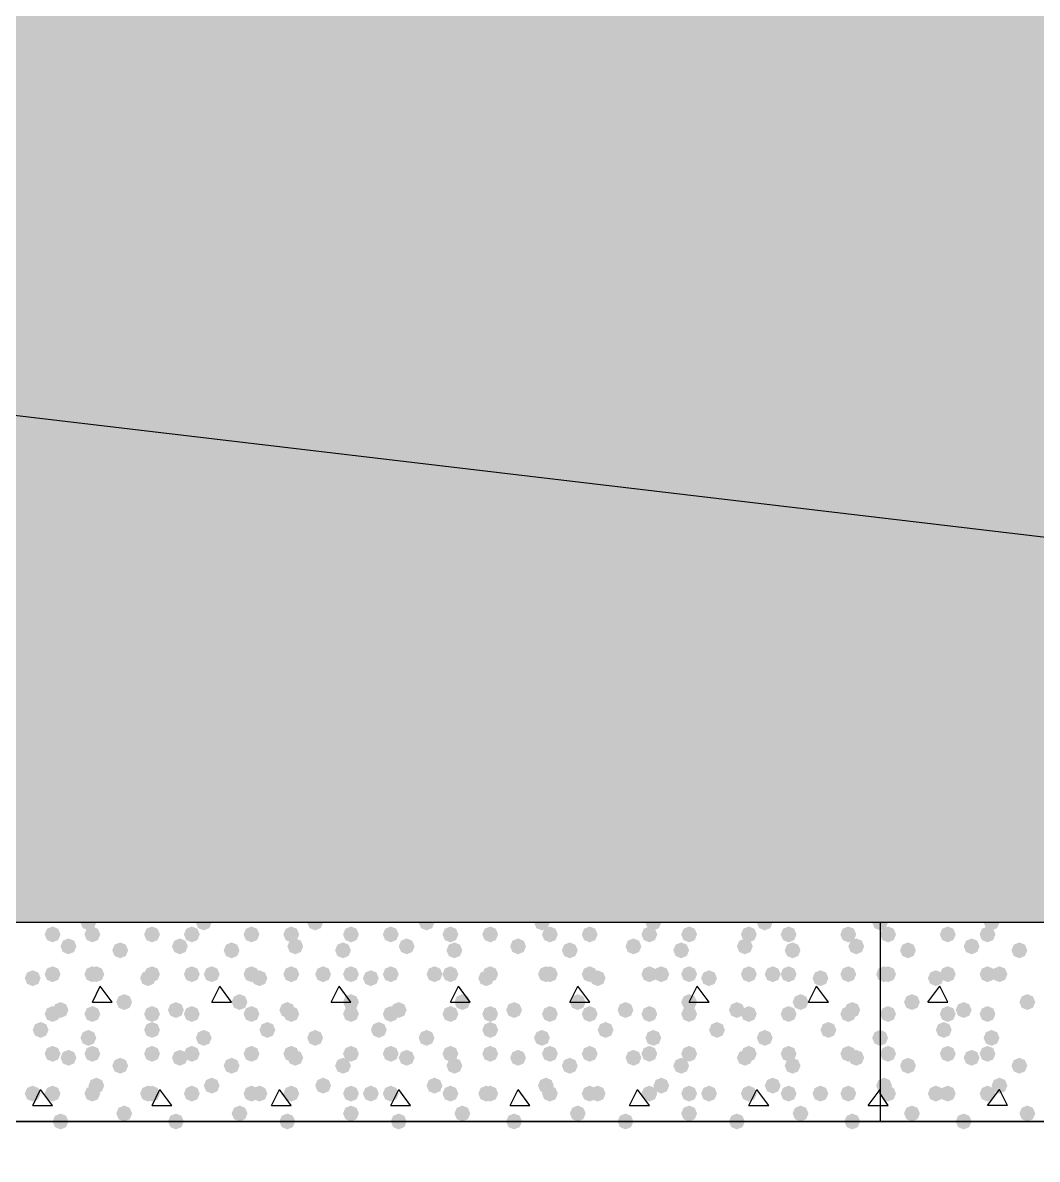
# Model space of a CAD drawing. Header units: millimetres. Extents: x 0 to 420, y 0 to 297.
# Drawn here: x 333.99 to 344.78, y 183.03 to 195.12 of the extents above; entities that cross this region are included whole.
import ezdxf

# ---------------------------------------------------------------- set-up
doc = ezdxf.new("R2010")
doc.units = ezdxf.units.MM
doc.layers.get('0').update_dxf_attribs({"linetype": 'CONTINUOUS'})

msp = doc.modelspace()

# ---------------------------------------------------------------- hatches: boundary and pattern name
at = {"true_color": 0x000008}
h = msp.add_hatch(color=0, dxfattribs=at)
h.paths.add_polyline_path([(379.518333, 204.639333), (218.101333, 204.639333), (379.518333, 185.547)], flags=0)
h.paths.add_polyline_path([(218.101333, 204.639333), (379.518333, 185.547), (218.101333, 185.547)], flags=0)
for points in [[(334.772, 185.547), (334.747129, 185.487204), (334.687333, 185.462333), (334.627538, 185.487204), (334.602667, 185.547), (334.627537, 185.606796), (334.687333, 185.631667), (334.747129, 185.606796)], [(335.999667, 185.547), (335.974796, 185.487204), (335.915, 185.462333), (335.855204, 185.487204), (335.830333, 185.547), (335.855204, 185.606796), (335.915, 185.631667), (335.974796, 185.606796)], [(337.185, 185.547), (337.160129, 185.487204), (337.100333, 185.462333), (337.040538, 185.487204), (337.015667, 185.547), (337.040537, 185.606796), (337.100333, 185.631667), (337.160129, 185.606796)], [(338.370333, 185.547), (338.345463, 185.487204), (338.285667, 185.462333), (338.225871, 185.487204), (338.201, 185.547), (338.225871, 185.606796), (338.285667, 185.631667), (338.345462, 185.606796)], [(339.598, 185.547), (339.573129, 185.487204), (339.513333, 185.462333), (339.453538, 185.487204), (339.428667, 185.547), (339.453537, 185.606796), (339.513333, 185.631667), (339.573129, 185.606796)], [(340.783333, 185.547), (340.758462, 185.487204), (340.698667, 185.462333), (340.638871, 185.487204), (340.614, 185.547), (340.638871, 185.606796), (340.698667, 185.631667), (340.758462, 185.606796)], [(341.968667, 185.547), (341.943796, 185.487204), (341.884, 185.462333), (341.824204, 185.487204), (341.799333, 185.547), (341.824204, 185.606796), (341.884, 185.631667), (341.943796, 185.606796)], [(343.196333, 185.547), (343.171462, 185.487204), (343.111667, 185.462333), (343.051871, 185.487204), (343.027, 185.547), (343.051871, 185.606796), (343.111667, 185.631667), (343.171462, 185.606796)], [(334.391, 185.42), (334.366129, 185.360204), (334.306333, 185.335333), (334.246537, 185.360204), (334.221667, 185.42), (334.246537, 185.479796), (334.306333, 185.504667), (334.366129, 185.479796)], [(334.814333, 185.42), (334.789462, 185.360204), (334.729667, 185.335333), (334.669871, 185.360204), (334.645, 185.42), (334.669871, 185.479796), (334.729667, 185.504667), (334.789462, 185.479796)], [(335.449333, 185.42), (335.424463, 185.360204), (335.364667, 185.335333), (335.304871, 185.360204), (335.28, 185.42), (335.304871, 185.479796), (335.364667, 185.504667), (335.424462, 185.479796)], [(335.872667, 185.42), (335.847796, 185.360204), (335.788, 185.335333), (335.728204, 185.360204), (335.703333, 185.42), (335.728204, 185.479796), (335.788, 185.504667), (335.847796, 185.479796)], [(336.507667, 185.42), (336.482796, 185.360204), (336.423, 185.335333), (336.363204, 185.360204), (336.338333, 185.42), (336.363204, 185.479796), (336.423, 185.504667), (336.482796, 185.479796)], [(336.931, 185.42), (336.906129, 185.360204), (336.846333, 185.335333), (336.786538, 185.360204), (336.761667, 185.42), (336.786537, 185.479796), (336.846333, 185.504667), (336.906129, 185.479796)], [(337.566, 185.42), (337.541129, 185.360204), (337.481333, 185.335333), (337.421538, 185.360204), (337.396667, 185.42), (337.421537, 185.479796), (337.481333, 185.504667), (337.541129, 185.479796)], [(337.989333, 185.42), (337.964462, 185.360204), (337.904667, 185.335333), (337.844871, 185.360204), (337.82, 185.42), (337.844871, 185.479796), (337.904667, 185.504667), (337.964462, 185.479796)], [(338.624333, 185.42), (338.599462, 185.360204), (338.539667, 185.335333), (338.479871, 185.360204), (338.455, 185.42), (338.479871, 185.479796), (338.539667, 185.504667), (338.599462, 185.479796)], [(339.047667, 185.42), (339.022796, 185.360204), (338.963, 185.335333), (338.903204, 185.360204), (338.878333, 185.42), (338.903204, 185.479796), (338.963, 185.504667), (339.022796, 185.479796)], [(339.682667, 185.42), (339.657796, 185.360204), (339.598, 185.335333), (339.538204, 185.360204), (339.513333, 185.42), (339.538204, 185.479796), (339.598, 185.504667), (339.657796, 185.479796)], [(340.106, 185.42), (340.081129, 185.360204), (340.021333, 185.335333), (339.961537, 185.360204), (339.936667, 185.42), (339.961537, 185.479796), (340.021333, 185.504667), (340.081129, 185.479796)], [(340.741, 185.42), (340.716129, 185.360204), (340.656333, 185.335333), (340.596537, 185.360204), (340.571667, 185.42), (340.596537, 185.479796), (340.656333, 185.504667), (340.716129, 185.479796)], [(341.164333, 185.42), (341.139462, 185.360204), (341.079667, 185.335333), (341.019871, 185.360204), (340.995, 185.42), (341.019871, 185.479796), (341.079667, 185.504667), (341.139462, 185.479796)], [(341.799333, 185.42), (341.774462, 185.360204), (341.714667, 185.335333), (341.654871, 185.360204), (341.63, 185.42), (341.654871, 185.479796), (341.714667, 185.504667), (341.774462, 185.479796)], [(342.222667, 185.42), (342.197796, 185.360204), (342.138, 185.335333), (342.078204, 185.360204), (342.053333, 185.42), (342.078204, 185.479796), (342.138, 185.504667), (342.197796, 185.479796)], [(342.857667, 185.42), (342.832796, 185.360204), (342.773, 185.335333), (342.713204, 185.360204), (342.688333, 185.42), (342.713204, 185.479796), (342.773, 185.504667), (342.832796, 185.479796)], [(334.560333, 185.293), (334.535462, 185.233204), (334.475667, 185.208333), (334.415871, 185.233204), (334.391, 185.293), (334.415871, 185.352796), (334.475667, 185.377667), (334.535462, 185.352796)], [(335.110667, 185.250667), (335.085796, 185.190871), (335.026, 185.166), (334.966204, 185.190871), (334.941333, 185.250667), (334.966204, 185.310462), (335.026, 185.335333), (335.085796, 185.310463)], [(335.745667, 185.293), (335.720796, 185.233204), (335.661, 185.208333), (335.601204, 185.233204), (335.576333, 185.293), (335.601204, 185.352796), (335.661, 185.377667), (335.720796, 185.352796)], [(336.296, 185.250667), (336.271129, 185.190871), (336.211333, 185.166), (336.151538, 185.190871), (336.126667, 185.250667), (336.151537, 185.310462), (336.211333, 185.335333), (336.271129, 185.310463)], [(336.973333, 185.293), (336.948463, 185.233204), (336.888667, 185.208333), (336.828871, 185.233204), (336.804, 185.293), (336.828871, 185.352796), (336.888667, 185.377667), (336.948462, 185.352796)], [(337.481333, 185.250667), (337.456462, 185.190871), (337.396667, 185.166), (337.336871, 185.190871), (337.312, 185.250667), (337.336871, 185.310462), (337.396667, 185.335333), (337.456462, 185.310463)], [(338.158667, 185.293), (338.133796, 185.233204), (338.074, 185.208333), (338.014204, 185.233204), (337.989333, 185.293), (338.014204, 185.352796), (338.074, 185.377667), (338.133796, 185.352796)], [(338.666667, 185.250667), (338.641796, 185.190871), (338.582, 185.166), (338.522204, 185.190871), (338.497333, 185.250667), (338.522204, 185.310462), (338.582, 185.335333), (338.641796, 185.310463)], [(339.344, 185.293), (339.319129, 185.233204), (339.259333, 185.208333), (339.199537, 185.233204), (339.174667, 185.293), (339.199537, 185.352796), (339.259333, 185.377667), (339.319129, 185.352796)], [(339.894333, 185.250667), (339.869462, 185.190871), (339.809667, 185.166), (339.749871, 185.190871), (339.725, 185.250667), (339.749871, 185.310462), (339.809667, 185.335333), (339.869462, 185.310463)], [(340.571667, 185.293), (340.546796, 185.233204), (340.487, 185.208333), (340.427204, 185.233204), (340.402333, 185.293), (340.427204, 185.352796), (340.487, 185.377667), (340.546796, 185.352796)], [(341.079667, 185.250667), (341.054796, 185.190871), (340.995, 185.166), (340.935204, 185.190871), (340.910333, 185.250667), (340.935204, 185.310462), (340.995, 185.335333), (341.054796, 185.310463)], [(341.757, 185.293), (341.732129, 185.233204), (341.672333, 185.208333), (341.612538, 185.233204), (341.587667, 185.293), (341.612537, 185.352796), (341.672333, 185.377667), (341.732129, 185.352796)], [(342.265, 185.250667), (342.240129, 185.190871), (342.180333, 185.166), (342.120538, 185.190871), (342.095667, 185.250667), (342.120537, 185.310462), (342.180333, 185.335333), (342.240129, 185.310463)], [(342.942333, 185.293), (342.917462, 185.233204), (342.857667, 185.208333), (342.797871, 185.233204), (342.773, 185.293), (342.797871, 185.352796), (342.857667, 185.377667), (342.917462, 185.352796)], [(334.179333, 184.954333), (334.154462, 184.894537), (334.094667, 184.869667), (334.034871, 184.894537), (334.01, 184.954333), (334.034871, 185.014129), (334.094667, 185.039), (334.154462, 185.014129)], [(334.391, 184.996667), (334.366129, 184.936871), (334.306333, 184.912), (334.246537, 184.936871), (334.221667, 184.996667), (334.246537, 185.056462), (334.306333, 185.081333), (334.366129, 185.056463)], [(334.814333, 184.996667), (334.789462, 184.936871), (334.729667, 184.912), (334.669871, 184.936871), (334.645, 184.996667), (334.669871, 185.056462), (334.729667, 185.081333), (334.789462, 185.056463)], [(334.856667, 184.996667), (334.831796, 184.936871), (334.772, 184.912), (334.712204, 184.936871), (334.687333, 184.996667), (334.712204, 185.056462), (334.772, 185.081333), (334.831796, 185.056463)], [(335.407, 184.954333), (335.382129, 184.894537), (335.322333, 184.869667), (335.262538, 184.894537), (335.237667, 184.954333), (335.262537, 185.014129), (335.322333, 185.039), (335.382129, 185.014129)], [(335.449333, 184.996667), (335.424463, 184.936871), (335.364667, 184.912), (335.304871, 184.936871), (335.28, 184.996667), (335.304871, 185.056462), (335.364667, 185.081333), (335.424462, 185.056463)], [(335.872667, 184.996667), (335.847796, 184.936871), (335.788, 184.912), (335.728204, 184.936871), (335.703333, 184.996667), (335.728204, 185.056462), (335.788, 185.081333), (335.847796, 185.056463)], [(336.084333, 184.996667), (336.059463, 184.936871), (335.999667, 184.912), (335.939871, 184.936871), (335.915, 184.996667), (335.939871, 185.056462), (335.999667, 185.081333), (336.059462, 185.056463)], [(336.507667, 184.996667), (336.482796, 184.936871), (336.423, 184.912), (336.363204, 184.936871), (336.338333, 184.996667), (336.363204, 185.056462), (336.423, 185.081333), (336.482796, 185.056463)], [(336.592333, 184.954333), (336.567462, 184.894537), (336.507667, 184.869667), (336.447871, 184.894537), (336.423, 184.954333), (336.447871, 185.014129), (336.507667, 185.039), (336.567462, 185.014129)], [(336.931, 184.996667), (336.906129, 184.936871), (336.846333, 184.912), (336.786538, 184.936871), (336.761667, 184.996667), (336.786537, 185.056462), (336.846333, 185.081333), (336.906129, 185.056463)], [(337.269667, 184.996667), (337.244796, 184.936871), (337.185, 184.912), (337.125204, 184.936871), (337.100333, 184.996667), (337.125204, 185.056462), (337.185, 185.081333), (337.244796, 185.056463)], [(337.566, 184.996667), (337.541129, 184.936871), (337.481333, 184.912), (337.421538, 184.936871), (337.396667, 184.996667), (337.421537, 185.056462), (337.481333, 185.081333), (337.541129, 185.056463)], [(337.777667, 184.954333), (337.752796, 184.894537), (337.693, 184.869667), (337.633204, 184.894537), (337.608333, 184.954333), (337.633204, 185.014129), (337.693, 185.039), (337.752796, 185.014129)], [(337.989333, 184.996667), (337.964462, 184.936871), (337.904667, 184.912), (337.844871, 184.936871), (337.82, 184.996667), (337.844871, 185.056462), (337.904667, 185.081333), (337.964462, 185.056463)], [(338.455, 184.996667), (338.430129, 184.936871), (338.370333, 184.912), (338.310538, 184.936871), (338.285667, 184.996667), (338.310537, 185.056462), (338.370333, 185.081333), (338.430129, 185.056463)], [(338.624333, 184.996667), (338.599462, 184.936871), (338.539667, 184.912), (338.479871, 184.936871), (338.455, 184.996667), (338.479871, 185.056462), (338.539667, 185.081333), (338.599462, 185.056463)], [(339.005333, 184.954333), (338.980462, 184.894537), (338.920667, 184.869667), (338.860871, 184.894537), (338.836, 184.954333), (338.860871, 185.014129), (338.920667, 185.039), (338.980462, 185.014129)], [(339.047667, 184.996667), (339.022796, 184.936871), (338.963, 184.912), (338.903204, 184.936871), (338.878333, 184.996667), (338.903204, 185.056462), (338.963, 185.081333), (339.022796, 185.056463)], [(339.640333, 184.996667), (339.615463, 184.936871), (339.555667, 184.912), (339.495871, 184.936871), (339.471, 184.996667), (339.495871, 185.056462), (339.555667, 185.081333), (339.615462, 185.056463)], [(339.682667, 184.996667), (339.657796, 184.936871), (339.598, 184.912), (339.538204, 184.936871), (339.513333, 184.996667), (339.538204, 185.056462), (339.598, 185.081333), (339.657796, 185.056463)], [(340.106, 184.996667), (340.081129, 184.936871), (340.021333, 184.912), (339.961537, 184.936871), (339.936667, 184.996667), (339.961537, 185.056462), (340.021333, 185.081333), (340.081129, 185.056463)], [(340.190667, 184.954333), (340.165796, 184.894537), (340.106, 184.869667), (340.046204, 184.894537), (340.021333, 184.954333), (340.046204, 185.014129), (340.106, 185.039), (340.165796, 185.014129)], [(340.741, 184.996667), (340.716129, 184.936871), (340.656333, 184.912), (340.596537, 184.936871), (340.571667, 184.996667), (340.596537, 185.056462), (340.656333, 185.081333), (340.716129, 185.056463)], [(340.868, 184.996667), (340.843129, 184.936871), (340.783333, 184.912), (340.723538, 184.936871), (340.698667, 184.996667), (340.723537, 185.056462), (340.783333, 185.081333), (340.843129, 185.056463)], [(341.164333, 184.996667), (341.139462, 184.936871), (341.079667, 184.912), (341.019871, 184.936871), (340.995, 184.996667), (341.019871, 185.056462), (341.079667, 185.081333), (341.139462, 185.056463)], [(341.376, 184.954333), (341.351129, 184.894537), (341.291333, 184.869667), (341.231537, 184.894537), (341.206667, 184.954333), (341.231537, 185.014129), (341.291333, 185.039), (341.351129, 185.014129)], [(341.799333, 184.996667), (341.774462, 184.936871), (341.714667, 184.912), (341.654871, 184.936871), (341.63, 184.996667), (341.654871, 185.056462), (341.714667, 185.081333), (341.774462, 185.056463)], [(342.053333, 184.996667), (342.028462, 184.936871), (341.968667, 184.912), (341.908871, 184.936871), (341.884, 184.996667), (341.908871, 185.056462), (341.968667, 185.081333), (342.028462, 185.056463)], [(342.222667, 184.996667), (342.197796, 184.936871), (342.138, 184.912), (342.078204, 184.936871), (342.053333, 184.996667), (342.078204, 185.056462), (342.138, 185.081333), (342.197796, 185.056463)], [(342.561333, 184.954333), (342.536462, 184.894537), (342.476667, 184.869667), (342.416871, 184.894537), (342.392, 184.954333), (342.416871, 185.014129), (342.476667, 185.039), (342.536462, 185.014129)], [(342.857667, 184.996667), (342.832796, 184.936871), (342.773, 184.912), (342.713204, 184.936871), (342.688333, 184.996667), (342.713204, 185.056462), (342.773, 185.081333), (342.832796, 185.056463)], [(335.153, 184.700333), (335.128129, 184.640537), (335.068333, 184.615667), (335.008537, 184.640537), (334.983667, 184.700333), (335.008537, 184.760129), (335.068333, 184.785), (335.128129, 184.760129)], [(336.380667, 184.700333), (336.355796, 184.640537), (336.296, 184.615667), (336.236204, 184.640537), (336.211333, 184.700333), (336.236204, 184.760129), (336.296, 184.785), (336.355796, 184.760129)], [(337.566, 184.700333), (337.541129, 184.640537), (337.481333, 184.615667), (337.421538, 184.640537), (337.396667, 184.700333), (337.421537, 184.760129), (337.481333, 184.785), (337.541129, 184.760129)], [(338.751333, 184.700333), (338.726462, 184.640537), (338.666667, 184.615667), (338.606871, 184.640537), (338.582, 184.700333), (338.606871, 184.760129), (338.666667, 184.785), (338.726462, 184.760129)], [(339.979, 184.700333), (339.954129, 184.640537), (339.894333, 184.615667), (339.834538, 184.640537), (339.809667, 184.700333), (339.834537, 184.760129), (339.894333, 184.785), (339.954129, 184.760129)], [(341.164333, 184.700333), (341.139462, 184.640537), (341.079667, 184.615667), (341.019871, 184.640537), (340.995, 184.700333), (341.019871, 184.760129), (341.079667, 184.785), (341.139462, 184.760129)], [(342.349667, 184.700333), (342.324796, 184.640537), (342.265, 184.615667), (342.205204, 184.640537), (342.180333, 184.700333), (342.205204, 184.760129), (342.265, 184.785), (342.324796, 184.760129)], [(334.391, 184.573333), (334.366129, 184.513537), (334.306333, 184.488667), (334.246537, 184.513537), (334.221667, 184.573333), (334.246537, 184.633129), (334.306333, 184.658), (334.366129, 184.633129)], [(334.475667, 184.615667), (334.450796, 184.555871), (334.391, 184.531), (334.331204, 184.555871), (334.306333, 184.615667), (334.331204, 184.675462), (334.391, 184.700333), (334.450796, 184.675463)], [(334.814333, 184.573333), (334.789462, 184.513537), (334.729667, 184.488667), (334.669871, 184.513537), (334.645, 184.573333), (334.669871, 184.633129), (334.729667, 184.658), (334.789462, 184.633129)], [(335.449333, 184.573333), (335.424463, 184.513537), (335.364667, 184.488667), (335.304871, 184.513537), (335.28, 184.573333), (335.304871, 184.633129), (335.364667, 184.658), (335.424462, 184.633129)], [(335.703333, 184.615667), (335.678463, 184.555871), (335.618667, 184.531), (335.558871, 184.555871), (335.534, 184.615667), (335.558871, 184.675462), (335.618667, 184.700333), (335.678462, 184.675463)], [(335.872667, 184.573333), (335.847796, 184.513537), (335.788, 184.488667), (335.728204, 184.513537), (335.703333, 184.573333), (335.728204, 184.633129), (335.788, 184.658), (335.847796, 184.633129)], [(336.507667, 184.573333), (336.482796, 184.513537), (336.423, 184.488667), (336.363204, 184.513537), (336.338333, 184.573333), (336.363204, 184.633129), (336.423, 184.658), (336.482796, 184.633129)], [(336.888667, 184.615667), (336.863796, 184.555871), (336.804, 184.531), (336.744204, 184.555871), (336.719333, 184.615667), (336.744204, 184.675462), (336.804, 184.700333), (336.863796, 184.675463)], [(336.931, 184.573333), (336.906129, 184.513537), (336.846333, 184.488667), (336.786538, 184.513537), (336.761667, 184.573333), (336.786537, 184.633129), (336.846333, 184.658), (336.906129, 184.633129)], [(337.566, 184.573333), (337.541129, 184.513537), (337.481333, 184.488667), (337.421538, 184.513537), (337.396667, 184.573333), (337.421537, 184.633129), (337.481333, 184.658), (337.541129, 184.633129)], [(337.989333, 184.573333), (337.964462, 184.513537), (337.904667, 184.488667), (337.844871, 184.513537), (337.82, 184.573333), (337.844871, 184.633129), (337.904667, 184.658), (337.964462, 184.633129)], [(338.074, 184.615667), (338.049129, 184.555871), (337.989333, 184.531), (337.929537, 184.555871), (337.904667, 184.615667), (337.929537, 184.675462), (337.989333, 184.700333), (338.049129, 184.675463)], [(338.624333, 184.573333), (338.599462, 184.513537), (338.539667, 184.488667), (338.479871, 184.513537), (338.455, 184.573333), (338.479871, 184.633129), (338.539667, 184.658), (338.599462, 184.633129)], [(339.047667, 184.573333), (339.022796, 184.513537), (338.963, 184.488667), (338.903204, 184.513537), (338.878333, 184.573333), (338.903204, 184.633129), (338.963, 184.658), (339.022796, 184.633129)], [(339.301667, 184.615667), (339.276796, 184.555871), (339.217, 184.531), (339.157204, 184.555871), (339.132333, 184.615667), (339.157204, 184.675462), (339.217, 184.700333), (339.276796, 184.675463)], [(339.682667, 184.573333), (339.657796, 184.513537), (339.598, 184.488667), (339.538204, 184.513537), (339.513333, 184.573333), (339.538204, 184.633129), (339.598, 184.658), (339.657796, 184.633129)], [(340.106, 184.573333), (340.081129, 184.513537), (340.021333, 184.488667), (339.961537, 184.513537), (339.936667, 184.573333), (339.961537, 184.633129), (340.021333, 184.658), (340.081129, 184.633129)], [(340.487, 184.615667), (340.462129, 184.555871), (340.402333, 184.531), (340.342538, 184.555871), (340.317667, 184.615667), (340.342537, 184.675462), (340.402333, 184.700333), (340.462129, 184.675463)], [(340.741, 184.573333), (340.716129, 184.513537), (340.656333, 184.488667), (340.596537, 184.513537), (340.571667, 184.573333), (340.596537, 184.633129), (340.656333, 184.658), (340.716129, 184.633129)], [(341.164333, 184.573333), (341.139462, 184.513537), (341.079667, 184.488667), (341.019871, 184.513537), (340.995, 184.573333), (341.019871, 184.633129), (341.079667, 184.658), (341.139462, 184.633129)], [(341.672333, 184.615667), (341.647462, 184.555871), (341.587667, 184.531), (341.527871, 184.555871), (341.503, 184.615667), (341.527871, 184.675462), (341.587667, 184.700333), (341.647462, 184.675463)], [(341.799333, 184.573333), (341.774462, 184.513537), (341.714667, 184.488667), (341.654871, 184.513537), (341.63, 184.573333), (341.654871, 184.633129), (341.714667, 184.658), (341.774462, 184.633129)], [(342.222667, 184.573333), (342.197796, 184.513537), (342.138, 184.488667), (342.078204, 184.513537), (342.053333, 184.573333), (342.078204, 184.633129), (342.138, 184.658), (342.197796, 184.633129)], [(342.857667, 184.573333), (342.832796, 184.513537), (342.773, 184.488667), (342.713204, 184.513537), (342.688333, 184.573333), (342.713204, 184.633129), (342.773, 184.658), (342.832796, 184.633129)], [(342.9, 184.615667), (342.875129, 184.555871), (342.815333, 184.531), (342.755538, 184.555871), (342.730667, 184.615667), (342.755537, 184.675462), (342.815333, 184.700333), (342.875129, 184.675463)], [(334.264, 184.404), (334.239129, 184.344204), (334.179333, 184.319333), (334.119537, 184.344204), (334.094667, 184.404), (334.119537, 184.463796), (334.179333, 184.488667), (334.239129, 184.463796)], [(335.449333, 184.404), (335.424463, 184.344204), (335.364667, 184.319333), (335.304871, 184.344204), (335.28, 184.404), (335.304871, 184.463796), (335.364667, 184.488667), (335.424462, 184.463796)], [(336.677, 184.404), (336.652129, 184.344204), (336.592333, 184.319333), (336.532537, 184.344204), (336.507667, 184.404), (336.532537, 184.463796), (336.592333, 184.488667), (336.652129, 184.463796)], [(337.862333, 184.404), (337.837462, 184.344204), (337.777667, 184.319333), (337.717871, 184.344204), (337.693, 184.404), (337.717871, 184.463796), (337.777667, 184.488667), (337.837462, 184.463796)], [(339.047667, 184.404), (339.022796, 184.344204), (338.963, 184.319333), (338.903204, 184.344204), (338.878333, 184.404), (338.903204, 184.463796), (338.963, 184.488667), (339.022796, 184.463796)], [(340.275333, 184.404), (340.250463, 184.344204), (340.190667, 184.319333), (340.130871, 184.344204), (340.106, 184.404), (340.130871, 184.463796), (340.190667, 184.488667), (340.250462, 184.463796)], [(341.460667, 184.404), (341.435796, 184.344204), (341.376, 184.319333), (341.316204, 184.344204), (341.291333, 184.404), (341.316204, 184.463796), (341.376, 184.488667), (341.435796, 184.463796)], [(342.646, 184.404), (342.621129, 184.344204), (342.561333, 184.319333), (342.501537, 184.344204), (342.476667, 184.404), (342.501537, 184.463796), (342.561333, 184.488667), (342.621129, 184.463796)], [(334.772, 184.319333), (334.747129, 184.259537), (334.687333, 184.234667), (334.627538, 184.259537), (334.602667, 184.319333), (334.627537, 184.379129), (334.687333, 184.404), (334.747129, 184.379129)], [(335.999667, 184.319333), (335.974796, 184.259537), (335.915, 184.234667), (335.855204, 184.259537), (335.830333, 184.319333), (335.855204, 184.379129), (335.915, 184.404), (335.974796, 184.379129)], [(337.185, 184.319333), (337.160129, 184.259537), (337.100333, 184.234667), (337.040538, 184.259537), (337.015667, 184.319333), (337.040537, 184.379129), (337.100333, 184.404), (337.160129, 184.379129)], [(338.370333, 184.319333), (338.345463, 184.259537), (338.285667, 184.234667), (338.225871, 184.259537), (338.201, 184.319333), (338.225871, 184.379129), (338.285667, 184.404), (338.345462, 184.379129)], [(339.598, 184.319333), (339.573129, 184.259537), (339.513333, 184.234667), (339.453538, 184.259537), (339.428667, 184.319333), (339.453537, 184.379129), (339.513333, 184.404), (339.573129, 184.379129)], [(340.783333, 184.319333), (340.758462, 184.259537), (340.698667, 184.234667), (340.638871, 184.259537), (340.614, 184.319333), (340.638871, 184.379129), (340.698667, 184.404), (340.758462, 184.379129)], [(341.968667, 184.319333), (341.943796, 184.259537), (341.884, 184.234667), (341.824204, 184.259537), (341.799333, 184.319333), (341.824204, 184.379129), (341.884, 184.404), (341.943796, 184.379129)], [(343.196333, 184.319333), (343.171462, 184.259537), (343.111667, 184.234667), (343.051871, 184.259537), (343.027, 184.319333), (343.051871, 184.379129), (343.111667, 184.404), (343.171462, 184.379129)], [(334.391, 184.15), (334.366129, 184.090204), (334.306333, 184.065333), (334.246537, 184.090204), (334.221667, 184.15), (334.246537, 184.209796), (334.306333, 184.234667), (334.366129, 184.209796)], [(334.560333, 184.107667), (334.535462, 184.047871), (334.475667, 184.023), (334.415871, 184.047871), (334.391, 184.107667), (334.415871, 184.167462), (334.475667, 184.192333), (334.535462, 184.167463)], [(334.814333, 184.15), (334.789462, 184.090204), (334.729667, 184.065333), (334.669871, 184.090204), (334.645, 184.15), (334.669871, 184.209796), (334.729667, 184.234667), (334.789462, 184.209796)], [(335.449333, 184.15), (335.424463, 184.090204), (335.364667, 184.065333), (335.304871, 184.090204), (335.28, 184.15), (335.304871, 184.209796), (335.364667, 184.234667), (335.424462, 184.209796)], [(335.745667, 184.107667), (335.720796, 184.047871), (335.661, 184.023), (335.601204, 184.047871), (335.576333, 184.107667), (335.601204, 184.167462), (335.661, 184.192333), (335.720796, 184.167463)], [(335.872667, 184.15), (335.847796, 184.090204), (335.788, 184.065333), (335.728204, 184.090204), (335.703333, 184.15), (335.728204, 184.209796), (335.788, 184.234667), (335.847796, 184.209796)], [(336.507667, 184.15), (336.482796, 184.090204), (336.423, 184.065333), (336.363204, 184.090204), (336.338333, 184.15), (336.363204, 184.209796), (336.423, 184.234667), (336.482796, 184.209796)], [(336.931, 184.15), (336.906129, 184.090204), (336.846333, 184.065333), (336.786538, 184.090204), (336.761667, 184.15), (336.786537, 184.209796), (336.846333, 184.234667), (336.906129, 184.209796)], [(336.973333, 184.107667), (336.948463, 184.047871), (336.888667, 184.023), (336.828871, 184.047871), (336.804, 184.107667), (336.828871, 184.167462), (336.888667, 184.192333), (336.948462, 184.167463)], [(337.566, 184.15), (337.541129, 184.090204), (337.481333, 184.065333), (337.421538, 184.090204), (337.396667, 184.15), (337.421537, 184.209796), (337.481333, 184.234667), (337.541129, 184.209796)], [(337.989333, 184.15), (337.964462, 184.090204), (337.904667, 184.065333), (337.844871, 184.090204), (337.82, 184.15), (337.844871, 184.209796), (337.904667, 184.234667), (337.964462, 184.209796)], [(338.158667, 184.107667), (338.133796, 184.047871), (338.074, 184.023), (338.014204, 184.047871), (337.989333, 184.107667), (338.014204, 184.167462), (338.074, 184.192333), (338.133796, 184.167463)], [(338.624333, 184.15), (338.599462, 184.090204), (338.539667, 184.065333), (338.479871, 184.090204), (338.455, 184.15), (338.479871, 184.209796), (338.539667, 184.234667), (338.599462, 184.209796)], [(339.047667, 184.15), (339.022796, 184.090204), (338.963, 184.065333), (338.903204, 184.090204), (338.878333, 184.15), (338.903204, 184.209796), (338.963, 184.234667), (339.022796, 184.209796)], [(339.344, 184.107667), (339.319129, 184.047871), (339.259333, 184.023), (339.199537, 184.047871), (339.174667, 184.107667), (339.199537, 184.167462), (339.259333, 184.192333), (339.319129, 184.167463)], [(339.682667, 184.15), (339.657796, 184.090204), (339.598, 184.065333), (339.538204, 184.090204), (339.513333, 184.15), (339.538204, 184.209796), (339.598, 184.234667), (339.657796, 184.209796)], [(340.106, 184.15), (340.081129, 184.090204), (340.021333, 184.065333), (339.961537, 184.090204), (339.936667, 184.15), (339.961537, 184.209796), (340.021333, 184.234667), (340.081129, 184.209796)], [(340.571667, 184.107667), (340.546796, 184.047871), (340.487, 184.023), (340.427204, 184.047871), (340.402333, 184.107667), (340.427204, 184.167462), (340.487, 184.192333), (340.546796, 184.167463)], [(340.741, 184.15), (340.716129, 184.090204), (340.656333, 184.065333), (340.596537, 184.090204), (340.571667, 184.15), (340.596537, 184.209796), (340.656333, 184.234667), (340.716129, 184.209796)], [(341.164333, 184.15), (341.139462, 184.090204), (341.079667, 184.065333), (341.019871, 184.090204), (340.995, 184.15), (341.019871, 184.209796), (341.079667, 184.234667), (341.139462, 184.209796)], [(341.757, 184.107667), (341.732129, 184.047871), (341.672333, 184.023), (341.612538, 184.047871), (341.587667, 184.107667), (341.612537, 184.167462), (341.672333, 184.192333), (341.732129, 184.167463)], [(341.799333, 184.15), (341.774462, 184.090204), (341.714667, 184.065333), (341.654871, 184.090204), (341.63, 184.15), (341.654871, 184.209796), (341.714667, 184.234667), (341.774462, 184.209796)], [(342.222667, 184.15), (342.197796, 184.090204), (342.138, 184.065333), (342.078204, 184.090204), (342.053333, 184.15), (342.078204, 184.209796), (342.138, 184.234667), (342.197796, 184.209796)], [(342.857667, 184.15), (342.832796, 184.090204), (342.773, 184.065333), (342.713204, 184.090204), (342.688333, 184.15), (342.713204, 184.209796), (342.773, 184.234667), (342.832796, 184.209796)], [(342.942333, 184.107667), (342.917462, 184.047871), (342.857667, 184.023), (342.797871, 184.047871), (342.773, 184.107667), (342.797871, 184.167462), (342.857667, 184.192333), (342.917462, 184.167463)], [(335.110667, 184.023), (335.085796, 183.963204), (335.026, 183.938333), (334.966204, 183.963204), (334.941333, 184.023), (334.966204, 184.082796), (335.026, 184.107667), (335.085796, 184.082796)], [(336.296, 184.023), (336.271129, 183.963204), (336.211333, 183.938333), (336.151538, 183.963204), (336.126667, 184.023), (336.151537, 184.082796), (336.211333, 184.107667), (336.271129, 184.082796)], [(337.481333, 184.023), (337.456462, 183.963204), (337.396667, 183.938333), (337.336871, 183.963204), (337.312, 184.023), (337.336871, 184.082796), (337.396667, 184.107667), (337.456462, 184.082796)], [(338.666667, 184.023), (338.641796, 183.963204), (338.582, 183.938333), (338.522204, 183.963204), (338.497333, 184.023), (338.522204, 184.082796), (338.582, 184.107667), (338.641796, 184.082796)], [(339.894333, 184.023), (339.869462, 183.963204), (339.809667, 183.938333), (339.749871, 183.963204), (339.725, 184.023), (339.749871, 184.082796), (339.809667, 184.107667), (339.869462, 184.082796)], [(341.079667, 184.023), (341.054796, 183.963204), (340.995, 183.938333), (340.935204, 183.963204), (340.910333, 184.023), (340.935204, 184.082796), (340.995, 184.107667), (341.054796, 184.082796)], [(342.265, 184.023), (342.240129, 183.963204), (342.180333, 183.938333), (342.120538, 183.963204), (342.095667, 184.023), (342.120537, 184.082796), (342.180333, 184.107667), (342.240129, 184.082796)], [(334.856667, 183.811333), (334.831796, 183.751537), (334.772, 183.726667), (334.712204, 183.751537), (334.687333, 183.811333), (334.712204, 183.871129), (334.772, 183.896), (334.831796, 183.871129)], [(336.084333, 183.811333), (336.059463, 183.751537), (335.999667, 183.726667), (335.939871, 183.751537), (335.915, 183.811333), (335.939871, 183.871129), (335.999667, 183.896), (336.059462, 183.871129)], [(337.269667, 183.811333), (337.244796, 183.751537), (337.185, 183.726667), (337.125204, 183.751537), (337.100333, 183.811333), (337.125204, 183.871129), (337.185, 183.896), (337.244796, 183.871129)], [(338.455, 183.811333), (338.430129, 183.751537), (338.370333, 183.726667), (338.310538, 183.751537), (338.285667, 183.811333), (338.310537, 183.871129), (338.370333, 183.896), (338.430129, 183.871129)], [(339.640333, 183.811333), (339.615463, 183.751537), (339.555667, 183.726667), (339.495871, 183.751537), (339.471, 183.811333), (339.495871, 183.871129), (339.555667, 183.896), (339.615462, 183.871129)], [(340.868, 183.811333), (340.843129, 183.751537), (340.783333, 183.726667), (340.723538, 183.751537), (340.698667, 183.811333), (340.723537, 183.871129), (340.783333, 183.896), (340.843129, 183.871129)], [(342.053333, 183.811333), (342.028462, 183.751537), (341.968667, 183.726667), (341.908871, 183.751537), (341.884, 183.811333), (341.908871, 183.871129), (341.968667, 183.896), (342.028462, 183.871129)], [(334.179333, 183.726667), (334.154462, 183.666871), (334.094667, 183.642), (334.034871, 183.666871), (334.01, 183.726667), (334.034871, 183.786462), (334.094667, 183.811333), (334.154462, 183.786463)], [(334.391, 183.726667), (334.366129, 183.666871), (334.306333, 183.642), (334.246537, 183.666871), (334.221667, 183.726667), (334.246537, 183.786462), (334.306333, 183.811333), (334.366129, 183.786463)], [(334.814333, 183.726667), (334.789462, 183.666871), (334.729667, 183.642), (334.669871, 183.666871), (334.645, 183.726667), (334.669871, 183.786462), (334.729667, 183.811333), (334.789462, 183.786463)], [(335.407, 183.726667), (335.382129, 183.666871), (335.322333, 183.642), (335.262538, 183.666871), (335.237667, 183.726667), (335.262537, 183.786462), (335.322333, 183.811333), (335.382129, 183.786463)], [(335.449333, 183.726667), (335.424463, 183.666871), (335.364667, 183.642), (335.304871, 183.666871), (335.28, 183.726667), (335.304871, 183.786462), (335.364667, 183.811333), (335.424462, 183.786463)], [(335.872667, 183.726667), (335.847796, 183.666871), (335.788, 183.642), (335.728204, 183.666871), (335.703333, 183.726667), (335.728204, 183.786462), (335.788, 183.811333), (335.847796, 183.786463)], [(336.507667, 183.726667), (336.482796, 183.666871), (336.423, 183.642), (336.363204, 183.666871), (336.338333, 183.726667), (336.363204, 183.786462), (336.423, 183.811333), (336.482796, 183.786463)], [(336.592333, 183.726667), (336.567462, 183.666871), (336.507667, 183.642), (336.447871, 183.666871), (336.423, 183.726667), (336.447871, 183.786462), (336.507667, 183.811333), (336.567462, 183.786463)], [(336.931, 183.726667), (336.906129, 183.666871), (336.846333, 183.642), (336.786538, 183.666871), (336.761667, 183.726667), (336.786537, 183.786462), (336.846333, 183.811333), (336.906129, 183.786463)], [(337.566, 183.726667), (337.541129, 183.666871), (337.481333, 183.642), (337.421538, 183.666871), (337.396667, 183.726667), (337.421537, 183.786462), (337.481333, 183.811333), (337.541129, 183.786463)], [(337.777667, 183.726667), (337.752796, 183.666871), (337.693, 183.642), (337.633204, 183.666871), (337.608333, 183.726667), (337.633204, 183.786462), (337.693, 183.811333), (337.752796, 183.786463)], [(337.989333, 183.726667), (337.964462, 183.666871), (337.904667, 183.642), (337.844871, 183.666871), (337.82, 183.726667), (337.844871, 183.786462), (337.904667, 183.811333), (337.964462, 183.786463)], [(338.624333, 183.726667), (338.599462, 183.666871), (338.539667, 183.642), (338.479871, 183.666871), (338.455, 183.726667), (338.479871, 183.786462), (338.539667, 183.811333), (338.599462, 183.786463)], [(339.005333, 183.726667), (338.980462, 183.666871), (338.920667, 183.642), (338.860871, 183.666871), (338.836, 183.726667), (338.860871, 183.786462), (338.920667, 183.811333), (338.980462, 183.786463)], [(339.047667, 183.726667), (339.022796, 183.666871), (338.963, 183.642), (338.903204, 183.666871), (338.878333, 183.726667), (338.903204, 183.786462), (338.963, 183.811333), (339.022796, 183.786463)], [(339.682667, 183.726667), (339.657796, 183.666871), (339.598, 183.642), (339.538204, 183.666871), (339.513333, 183.726667), (339.538204, 183.786462), (339.598, 183.811333), (339.657796, 183.786463)], [(340.106, 183.726667), (340.081129, 183.666871), (340.021333, 183.642), (339.961537, 183.666871), (339.936667, 183.726667), (339.961537, 183.786462), (340.021333, 183.811333), (340.081129, 183.786463)], [(340.190667, 183.726667), (340.165796, 183.666871), (340.106, 183.642), (340.046204, 183.666871), (340.021333, 183.726667), (340.046204, 183.786462), (340.106, 183.811333), (340.165796, 183.786463)], [(340.741, 183.726667), (340.716129, 183.666871), (340.656333, 183.642), (340.596537, 183.666871), (340.571667, 183.726667), (340.596537, 183.786462), (340.656333, 183.811333), (340.716129, 183.786463)], [(341.164333, 183.726667), (341.139462, 183.666871), (341.079667, 183.642), (341.019871, 183.666871), (340.995, 183.726667), (341.019871, 183.786462), (341.079667, 183.811333), (341.139462, 183.786463)], [(341.376, 183.726667), (341.351129, 183.666871), (341.291333, 183.642), (341.231537, 183.666871), (341.206667, 183.726667), (341.231537, 183.786462), (341.291333, 183.811333), (341.351129, 183.786463)], [(341.799333, 183.726667), (341.774462, 183.666871), (341.714667, 183.642), (341.654871, 183.666871), (341.63, 183.726667), (341.654871, 183.786462), (341.714667, 183.811333), (341.774462, 183.786463)], [(342.222667, 183.726667), (342.197796, 183.666871), (342.138, 183.642), (342.078204, 183.666871), (342.053333, 183.726667), (342.078204, 183.786462), (342.138, 183.811333), (342.197796, 183.786463)], [(342.561333, 183.726667), (342.536462, 183.666871), (342.476667, 183.642), (342.416871, 183.666871), (342.392, 183.726667), (342.416871, 183.786462), (342.476667, 183.811333), (342.536462, 183.786463)], [(342.857667, 183.726667), (342.832796, 183.666871), (342.773, 183.642), (342.713204, 183.666871), (342.688333, 183.726667), (342.713204, 183.786462), (342.773, 183.811333), (342.832796, 183.786463)], [(335.153, 183.515), (335.128129, 183.455204), (335.068333, 183.430333), (335.008537, 183.455204), (334.983667, 183.515), (335.008537, 183.574796), (335.068333, 183.599667), (335.128129, 183.574796)], [(336.380667, 183.515), (336.355796, 183.455204), (336.296, 183.430333), (336.236204, 183.455204), (336.211333, 183.515), (336.236204, 183.574796), (336.296, 183.599667), (336.355796, 183.574796)], [(337.566, 183.515), (337.541129, 183.455204), (337.481333, 183.430333), (337.421538, 183.455204), (337.396667, 183.515), (337.421537, 183.574796), (337.481333, 183.599667), (337.541129, 183.574796)], [(338.751333, 183.515), (338.726462, 183.455204), (338.666667, 183.430333), (338.606871, 183.455204), (338.582, 183.515), (338.606871, 183.574796), (338.666667, 183.599667), (338.726462, 183.574796)], [(339.979, 183.515), (339.954129, 183.455204), (339.894333, 183.430333), (339.834538, 183.455204), (339.809667, 183.515), (339.834537, 183.574796), (339.894333, 183.599667), (339.954129, 183.574796)], [(341.164333, 183.515), (341.139462, 183.455204), (341.079667, 183.430333), (341.019871, 183.455204), (340.995, 183.515), (341.019871, 183.574796), (341.079667, 183.599667), (341.139462, 183.574796)], [(342.349667, 183.515), (342.324796, 183.455204), (342.265, 183.430333), (342.205204, 183.455204), (342.180333, 183.515), (342.205204, 183.574796), (342.265, 183.599667), (342.324796, 183.574796)], [(334.475667, 183.430333), (334.450796, 183.370537), (334.391, 183.345667), (334.331204, 183.370537), (334.306333, 183.430333), (334.331204, 183.490129), (334.391, 183.515), (334.450796, 183.490129)], [(335.703333, 183.430333), (335.678463, 183.370537), (335.618667, 183.345667), (335.558871, 183.370537), (335.534, 183.430333), (335.558871, 183.490129), (335.618667, 183.515), (335.678462, 183.490129)], [(336.888667, 183.430333), (336.863796, 183.370537), (336.804, 183.345667), (336.744204, 183.370537), (336.719333, 183.430333), (336.744204, 183.490129), (336.804, 183.515), (336.863796, 183.490129)], [(338.074, 183.430333), (338.049129, 183.370537), (337.989333, 183.345667), (337.929537, 183.370537), (337.904667, 183.430333), (337.929537, 183.490129), (337.989333, 183.515), (338.049129, 183.490129)], [(339.301667, 183.430333), (339.276796, 183.370537), (339.217, 183.345667), (339.157204, 183.370537), (339.132333, 183.430333), (339.157204, 183.490129), (339.217, 183.515), (339.276796, 183.490129)], [(340.487, 183.430333), (340.462129, 183.370537), (340.402333, 183.345667), (340.342538, 183.370537), (340.317667, 183.430333), (340.342537, 183.490129), (340.402333, 183.515), (340.462129, 183.490129)], [(341.672333, 183.430333), (341.647462, 183.370537), (341.587667, 183.345667), (341.527871, 183.370537), (341.503, 183.430333), (341.527871, 183.490129), (341.587667, 183.515), (341.647462, 183.490129)], [(342.9, 183.430333), (342.875129, 183.370537), (342.815333, 183.345667), (342.755538, 183.370537), (342.730667, 183.430333), (342.755537, 183.490129), (342.815333, 183.515), (342.875129, 183.490129)]]:
    msp.add_hatch(color=0, dxfattribs=at).paths.add_polyline_path(points, flags=0)
at = {"true_color": 0x000007}
for points in [[(344.381667, 185.547), (344.356796, 185.487204), (344.297, 185.462333), (344.237204, 185.487204), (344.212333, 185.547), (344.237204, 185.606796), (344.297, 185.631667), (344.356796, 185.606796)], [(343.281, 185.42), (343.256129, 185.360204), (343.196333, 185.335333), (343.136537, 185.360204), (343.111667, 185.42), (343.136537, 185.479796), (343.196333, 185.504667), (343.256129, 185.479796)], [(343.916, 185.42), (343.891129, 185.360204), (343.831333, 185.335333), (343.771538, 185.360204), (343.746667, 185.42), (343.771537, 185.479796), (343.831333, 185.504667), (343.891129, 185.479796)], [(344.339333, 185.42), (344.314462, 185.360204), (344.254667, 185.335333), (344.194871, 185.360204), (344.17, 185.42), (344.194871, 185.479796), (344.254667, 185.504667), (344.314462, 185.479796)], [(343.492667, 185.250667), (343.467796, 185.190871), (343.408, 185.166), (343.348204, 185.190871), (343.323333, 185.250667), (343.348204, 185.310462), (343.408, 185.335333), (343.467796, 185.310463)], [(344.17, 185.293), (344.145129, 185.233204), (344.085333, 185.208333), (344.025538, 185.233204), (344.000667, 185.293), (344.025537, 185.352796), (344.085333, 185.377667), (344.145129, 185.352796)], [(344.678, 185.250667), (344.653129, 185.190871), (344.593333, 185.166), (344.533537, 185.190871), (344.508667, 185.250667), (344.533537, 185.310462), (344.593333, 185.335333), (344.653129, 185.310463)], [(343.238667, 184.996667), (343.213796, 184.936871), (343.154, 184.912), (343.094204, 184.936871), (343.069333, 184.996667), (343.094204, 185.056462), (343.154, 185.081333), (343.213796, 185.056463)], [(343.281, 184.996667), (343.256129, 184.936871), (343.196333, 184.912), (343.136537, 184.936871), (343.111667, 184.996667), (343.136537, 185.056462), (343.196333, 185.081333), (343.256129, 185.056463)], [(343.789, 184.954333), (343.764129, 184.894537), (343.704333, 184.869667), (343.644537, 184.894537), (343.619667, 184.954333), (343.644537, 185.014129), (343.704333, 185.039), (343.764129, 185.014129)], [(343.916, 184.996667), (343.891129, 184.936871), (343.831333, 184.912), (343.771538, 184.936871), (343.746667, 184.996667), (343.771537, 185.056462), (343.831333, 185.081333), (343.891129, 185.056463)], [(344.339333, 184.996667), (344.314462, 184.936871), (344.254667, 184.912), (344.194871, 184.936871), (344.17, 184.996667), (344.194871, 185.056462), (344.254667, 185.081333), (344.314462, 185.056463)], [(344.466333, 184.996667), (344.441462, 184.936871), (344.381667, 184.912), (344.321871, 184.936871), (344.297, 184.996667), (344.321871, 185.056462), (344.381667, 185.081333), (344.441462, 185.056463)], [(343.535, 184.700333), (343.510129, 184.640537), (343.450333, 184.615667), (343.390538, 184.640537), (343.365667, 184.700333), (343.390537, 184.760129), (343.450333, 184.785), (343.510129, 184.760129)], [(344.762667, 184.700333), (344.737796, 184.640537), (344.678, 184.615667), (344.618204, 184.640537), (344.593333, 184.700333), (344.618204, 184.760129), (344.678, 184.785), (344.737796, 184.760129)], [(343.281, 184.573333), (343.256129, 184.513537), (343.196333, 184.488667), (343.136537, 184.513537), (343.111667, 184.573333), (343.136537, 184.633129), (343.196333, 184.658), (343.256129, 184.633129)], [(343.916, 184.573333), (343.891129, 184.513537), (343.831333, 184.488667), (343.771538, 184.513537), (343.746667, 184.573333), (343.771537, 184.633129), (343.831333, 184.658), (343.891129, 184.633129)], [(344.085333, 184.615667), (344.060462, 184.555871), (344.000667, 184.531), (343.940871, 184.555871), (343.916, 184.615667), (343.940871, 184.675462), (344.000667, 184.700333), (344.060462, 184.675463)], [(344.339333, 184.573333), (344.314462, 184.513537), (344.254667, 184.488667), (344.194871, 184.513537), (344.17, 184.573333), (344.194871, 184.633129), (344.254667, 184.658), (344.314462, 184.633129)], [(343.873667, 184.404), (343.848796, 184.344204), (343.789, 184.319333), (343.729204, 184.344204), (343.704333, 184.404), (343.729204, 184.463796), (343.789, 184.488667), (343.848796, 184.463796)], [(344.381667, 184.319333), (344.356796, 184.259537), (344.297, 184.234667), (344.237204, 184.259537), (344.212333, 184.319333), (344.237204, 184.379129), (344.297, 184.404), (344.356796, 184.379129)], [(343.281, 184.15), (343.256129, 184.090204), (343.196333, 184.065333), (343.136537, 184.090204), (343.111667, 184.15), (343.136537, 184.209796), (343.196333, 184.234667), (343.256129, 184.209796)], [(343.916, 184.15), (343.891129, 184.090204), (343.831333, 184.065333), (343.771538, 184.090204), (343.746667, 184.15), (343.771537, 184.209796), (343.831333, 184.234667), (343.891129, 184.209796)], [(344.17, 184.107667), (344.145129, 184.047871), (344.085333, 184.023), (344.025538, 184.047871), (344.000667, 184.107667), (344.025537, 184.167462), (344.085333, 184.192333), (344.145129, 184.167463)], [(344.339333, 184.15), (344.314462, 184.090204), (344.254667, 184.065333), (344.194871, 184.090204), (344.17, 184.15), (344.194871, 184.209796), (344.254667, 184.234667), (344.314462, 184.209796)], [(343.492667, 184.023), (343.467796, 183.963204), (343.408, 183.938333), (343.348204, 183.963204), (343.323333, 184.023), (343.348204, 184.082796), (343.408, 184.107667), (343.467796, 184.082796)], [(344.678, 184.023), (344.653129, 183.963204), (344.593333, 183.938333), (344.533537, 183.963204), (344.508667, 184.023), (344.533537, 184.082796), (344.593333, 184.107667), (344.653129, 184.082796)], [(343.238667, 183.811333), (343.213796, 183.751537), (343.154, 183.726667), (343.094204, 183.751537), (343.069333, 183.811333), (343.094204, 183.871129), (343.154, 183.896), (343.213796, 183.871129)], [(344.466333, 183.811333), (344.441462, 183.751537), (344.381667, 183.726667), (344.321871, 183.751537), (344.297, 183.811333), (344.321871, 183.871129), (344.381667, 183.896), (344.441462, 183.871129)], [(343.281, 183.726667), (343.256129, 183.666871), (343.196333, 183.642), (343.136537, 183.666871), (343.111667, 183.726667), (343.136537, 183.786462), (343.196333, 183.811333), (343.256129, 183.786463)], [(343.789, 183.726667), (343.764129, 183.666871), (343.704333, 183.642), (343.644537, 183.666871), (343.619667, 183.726667), (343.644537, 183.786462), (343.704333, 183.811333), (343.764129, 183.786463)], [(343.916, 183.726667), (343.891129, 183.666871), (343.831333, 183.642), (343.771538, 183.666871), (343.746667, 183.726667), (343.771537, 183.786462), (343.831333, 183.811333), (343.891129, 183.786463)], [(344.339333, 183.726667), (344.314462, 183.666871), (344.254667, 183.642), (344.194871, 183.666871), (344.17, 183.726667), (344.194871, 183.786462), (344.254667, 183.811333), (344.314462, 183.786463)], [(343.535, 183.515), (343.510129, 183.455204), (343.450333, 183.430333), (343.390538, 183.455204), (343.365667, 183.515), (343.390537, 183.574796), (343.450333, 183.599667), (343.510129, 183.574796)], [(344.762667, 183.515), (344.737796, 183.455204), (344.678, 183.430333), (344.618204, 183.455204), (344.593333, 183.515), (344.618204, 183.574796), (344.678, 183.599667), (344.737796, 183.574796)], [(344.085333, 183.430333), (344.060462, 183.370537), (344.000667, 183.345667), (343.940871, 183.370537), (343.916, 183.430333), (343.940871, 183.490129), (344.000667, 183.515), (344.060462, 183.490129)]]:
    msp.add_hatch(color=0, dxfattribs=at).paths.add_polyline_path(points, flags=0)

# ---------------------------------------------------------------- linework, layer by layer
at = {"color": 0, "true_color": 0x000007}
for points in [[(32.342667, 185.547), (32.342667, 162.263667), (380.576667, 162.263667), (380.576667, 185.547), (218.101333, 185.547), (218.101333, 206.756), (194.775667, 206.756), (194.775667, 185.547)], [(32.342667, 185.547), (32.342667, 162.263667), (380.576667, 162.263667), (380.576667, 185.547), (218.101333, 185.547), (218.101333, 206.756), (194.775667, 206.756), (194.775667, 185.547)], [(343.111667, 185.547), (343.111667, 183.430333), (345.228333, 183.430333), (345.228333, 185.547)]]:
    msp.add_lwpolyline(points, close=True, dxfattribs=at)
at = {"color": 0, "true_color": 0x0000fd}
msp.add_lwpolyline([(34.459333, 164.380333), (378.46, 164.380333), (378.46, 183.430333), (215.984667, 183.430333), (215.984667, 204.639333), (196.934667, 204.639333), (196.934667, 183.430333), (34.459333, 183.430333)], close=True, dxfattribs=at)
at = {"color": 0, "true_color": 0x000008}
for points in [[(379.518333, 204.639333), (218.101333, 204.639333), (379.518333, 185.547)], [(218.101333, 204.639333), (379.518333, 185.547), (218.101333, 185.547)]]:
    msp.add_lwpolyline(points, close=True, dxfattribs=at)
at = {"color": 0, "true_color": 0x000007}
for points in [[(343.111667, 185.547), (324.061667, 185.547)], [(343.619667, 184.700333), (343.746667, 184.869667)], [(343.831333, 184.700333), (343.746667, 184.869667)], [(343.619667, 184.700333), (343.831333, 184.700333)], [(344.466333, 183.599667), (344.254667, 183.599667), (344.381667, 183.769)], [(344.466333, 183.599667), (344.381667, 183.769)], [(343.196333, 183.599667), (343.111667, 183.726667)], [(343.111667, 183.599667), (343.196333, 183.599667)], [(324.061667, 183.430333), (343.111667, 183.430333)]]:
    msp.add_lwpolyline(points, dxfattribs=at)
at = {"color": 0, "true_color": 0x000008}
for points in [[(334.729667, 184.700333), (334.814333, 184.869667)], [(334.941333, 184.700333), (334.814333, 184.869667)], [(335.999667, 184.700333), (336.084333, 184.869667)], [(336.211333, 184.700333), (336.084333, 184.869667)], [(337.269667, 184.700333), (337.354333, 184.869667)], [(337.481333, 184.700333), (337.354333, 184.869667)], [(338.539667, 184.700333), (338.624333, 184.869667)], [(338.751333, 184.700333), (338.624333, 184.869667)], [(339.809667, 184.700333), (339.894333, 184.869667)], [(340.021333, 184.700333), (339.894333, 184.869667)], [(341.079667, 184.700333), (341.164333, 184.869667)], [(341.291333, 184.700333), (341.164333, 184.869667)], [(342.349667, 184.700333), (342.434333, 184.869667)], [(342.561333, 184.700333), (342.434333, 184.869667)], [(334.729667, 184.700333), (334.941333, 184.700333)], [(335.999667, 184.700333), (336.211333, 184.700333)], [(337.269667, 184.700333), (337.481333, 184.700333)], [(338.539667, 184.700333), (338.751333, 184.700333)], [(339.809667, 184.700333), (340.021333, 184.700333)], [(341.079667, 184.700333), (341.291333, 184.700333)], [(342.349667, 184.700333), (342.561333, 184.700333)], [(334.094667, 183.599667), (334.179333, 183.769)], [(334.306333, 183.599667), (334.179333, 183.769)], [(335.364667, 183.599667), (335.449333, 183.769)], [(335.576333, 183.599667), (335.449333, 183.769)], [(336.634667, 183.599667), (336.719333, 183.769)], [(336.846333, 183.599667), (336.719333, 183.769)], [(337.904667, 183.599667), (337.989333, 183.769)], [(338.116333, 183.599667), (337.989333, 183.769)], [(339.174667, 183.599667), (339.259333, 183.769)], [(339.386333, 183.599667), (339.259333, 183.769)], [(340.444667, 183.599667), (340.529333, 183.769)], [(340.656333, 183.599667), (340.529333, 183.769)], [(341.714667, 183.599667), (341.799333, 183.769)], [(341.926333, 183.599667), (341.799333, 183.769)], [(342.984667, 183.599667), (343.111667, 183.769)], [(343.111667, 183.726667), (343.111667, 183.769)], [(334.094667, 183.599667), (334.306333, 183.599667)], [(335.364667, 183.599667), (335.576333, 183.599667)], [(336.634667, 183.599667), (336.846333, 183.599667)], [(337.904667, 183.599667), (338.116333, 183.599667)], [(339.174667, 183.599667), (339.386333, 183.599667)], [(340.444667, 183.599667), (340.656333, 183.599667)], [(341.714667, 183.599667), (341.926333, 183.599667)], [(342.984667, 183.599667), (343.111667, 183.599667)]]:
    msp.add_lwpolyline(points, dxfattribs=at)

doc.saveas('drawing.dxf')
